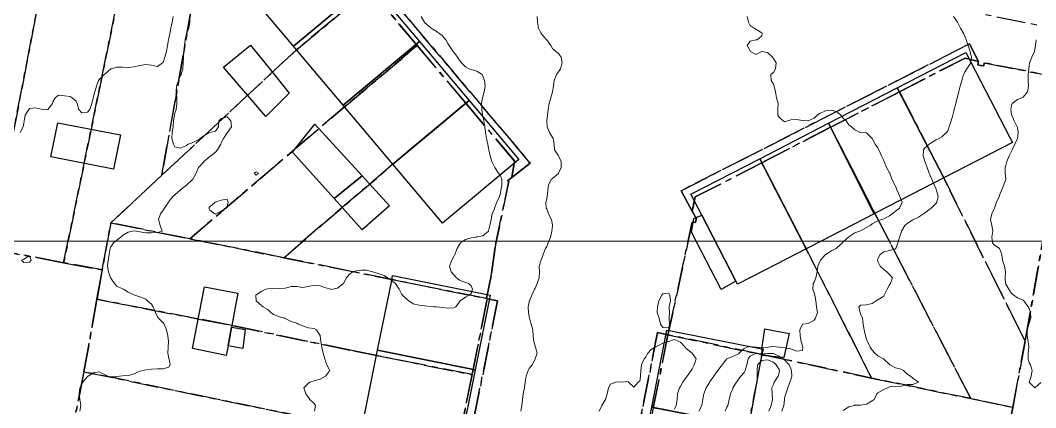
# Model space of a CAD drawing. Header units: centimetres. Extents: x 0 to 642158, y -847 to 649707.
# Drawn here: x 617573 to 617660.3, y 621473 to 621506.4 of the extents above; entities that cross this region are included whole.
import ezdxf

# ---------------------------------------------------------------- set-up
doc = ezdxf.new("R2010")
doc.units = ezdxf.units.CM
doc.header["$MEASUREMENT"] = 0
doc.linetypes.add('CENTERX2', pattern=[4, 2.5, -0.5, 0.5, -0.5])
doc.layers.add('MEV_grille', color=254, linetype='Continuous', lineweight=9)
doc.layers.add('WAL_topographie 0.5', color=253, linetype='Continuous', lineweight=20)
doc.layers.add('SPW_batiments', color=7, linetype='Continuous')
doc.layers.add('SPW_parcellaire cadastral', color=7, linetype='CENTERX2', lineweight=25, true_color=0xff0542)

# ---------------------------------------------------------------- blocks, each defined once
blk = doc.blocks.new('*U114')
at = {"layer": 'MEV_grille', "transparency": 33554687}
blk.add_lwpolyline([(-1338.461, 0), (1338.461, 0)], dxfattribs=at)
blk = doc.blocks.new('*U115')
at = {"layer": 'MEV_grille', "color": 0, "linetype": 'ByBlock', "lineweight": -2, "transparency": 16777216}
blk.add_blockref('*U114', (0, -900), dxfattribs=at)

msp = doc.modelspace()

# ---------------------------------------------------------------- linework, layer by layer
at = {"layer": 'SPW_batiments'}
for points in [[(617603.028, 621509.689), (617596.466, 621504.192), (617592.192, 621509.273), (617598.758, 621514.774), (617603.028, 621509.689)], [(617607.298, 621504.603), (617600.741, 621499.109), (617600.596, 621499.281), (617596.722, 621503.888), (617596.466, 621504.192), (617603.028, 621509.689), (617607.298, 621504.603)], [(617594.478, 621502.159), (617596.093, 621500.157), (617594.093, 621498.14), (617590.425, 621502.373), (617592.759, 621504.289), (617594.478, 621502.159)], [(617611.569, 621499.518), (617605.015, 621494.028), (617603.18, 621496.211), (617600.857, 621498.971), (617600.741, 621499.109), (617607.298, 621504.603), (617611.569, 621499.518)], [(617658.109, 621496.314), (617658.326, 621495.897), (617652.405, 621492.841), (617648.402, 621500.611), (617654.309, 621503.663), (617658.109, 621496.314)], [(617652.405, 621492.841), (617646.69, 621489.89), (617646.424, 621489.753), (617642.488, 621497.555), (617648.402, 621500.611), (617652.405, 621492.841)], [(617615.843, 621494.426), (617609.294, 621488.942), (617608.997, 621489.294), (617605.015, 621494.028), (617611.569, 621499.518), (617615.843, 621494.426)], [(617581.576, 621496.555), (617580.961, 621493.588), (617575.594, 621494.672), (617576.176, 621497.587), (617581.576, 621496.555)], [(617602.377, 621493.011), (617599.951, 621491.074), (617596.385, 621495.058), (617598.301, 621497.474), (617602.377, 621493.011)], [(617646.424, 621489.753), (617640.861, 621486.879), (617640.576, 621486.732), (617636.574, 621494.5), (617642.488, 621497.555), (617646.424, 621489.753)], [(617640.576, 621486.732), (617638.025, 621485.415), (617634.661, 621483.679), (617634.525, 621483.942), (617631.589, 621489.642), (617630.66, 621491.444), (617636.574, 621494.5), (617640.576, 621486.732)], [(617599.951, 621491.074), (617602.377, 621493.011), (617604.723, 621490.442), (617602.366, 621488.375), (617599.951, 621491.074)], [(617634.525, 621483.942), (617633.261, 621483.228), (617630.694, 621488.181), (617630.873, 621489.134), (617630.911, 621489.361), (617631.589, 621489.642), (617634.525, 621483.942)], [(617613.124, 621482.796), (617613.395, 621482.742), (617612.102, 621476.306), (617603.698, 621477.99), (617604.91, 621484.009), (617604.994, 621484.425), (617613.124, 621482.796)], [(617591.662, 621482.924), (617591.121, 621479.972), (617590.83, 621478.389), (617590.678, 621477.556), (617587.762, 621478.156), (617588.795, 621483.473), (617591.662, 621482.924)], [(617592.312, 621479.79), (617592.112, 621478.14), (617590.83, 621478.389), (617591.121, 621479.972), (617592.312, 621479.79)], [(617628.928, 621479.659), (617636.753, 621478.126), (617636.734, 621477.555), (617635.662, 621471.686), (617635.619, 621471.465), (617627.286, 621473.098), (617628.578, 621479.728), (617628.928, 621479.659)], [(617639.112, 621479.445), (617638.662, 621477.379), (617636.734, 621477.555), (617636.912, 621478.095), (617636.753, 621478.126), (617637.028, 621479.845), (617639.112, 621479.445)], [(617612.102, 621476.306), (617610.81, 621469.871), (617602.402, 621471.555), (617603.698, 621477.99), (617612.102, 621476.306)], [(617635.619, 621471.465), (617635.583, 621471.278), (617634.38, 621465.112), (617634.325, 621464.836), (617625.993, 621466.468), (617627.286, 621473.098), (617635.619, 621471.465)]]:
    msp.add_lwpolyline(points, dxfattribs=at)
at = {"layer": 'SPW_parcellaire cadastral'}
for points in [[(617577.36, 621522.982), (617576.604, 621518.887), (617575.057, 621510.821), (617570.433, 621486.718), (617563.609, 621488.002), (617567.5, 621507.684), (617568.392, 621512.192), (617569.986, 621520.255), (617570.789, 621524.32), (617577.36, 621522.982)], [(617577.36, 621522.982), (617584.09, 621521.61), (617583.248, 621517.464), (617581.599, 621509.474), (617576.687, 621485.541), (617570.433, 621486.718), (617575.057, 621510.821), (617576.604, 621518.887), (617577.36, 621522.982)], [(617576.687, 621485.541), (617581.599, 621509.474), (617583.248, 621517.464), (617584.09, 621521.61), (617590.35, 621520.335), (617589.52, 621516.185), (617587.792, 621508.172), (617585.146, 621493.083), (617580.744, 621488.975), (617580.011, 621484.916), (617576.687, 621485.541)], [(617590.35, 621520.335), (617664.181, 621505.264)], [(617589.52, 621516.185), (617597.39, 621514.516), (617597.11, 621514.296), (617597.33, 621514.026), (617597.68, 621514.306), (617597.66, 621514.506), (617598.64, 621514.306), (617603.006, 621509.119), (617596.725, 621503.889), (617585.146, 621493.083), (617587.792, 621508.172), (617589.52, 621516.185)], [(617607.11, 621504.245), (617603.006, 621509.119), (617598.64, 621514.306), (617597.66, 621514.506), (617597.63, 621514.726), (617598.72, 621515.616), (617616.822, 621494.119), (617615.243, 621492.889), (617615.482, 621494.299), (617611.284, 621499.286), (617607.11, 621504.245)], [(617608.877, 621456.578), (617614.014, 621482.258), (617613.134, 621482.438), (617613.074, 621482.448), (617613.473, 621484.408), (617613.853, 621487.089), (617614.993, 621492.569), (617614.873, 621492.598), (617615.243, 621492.889), (617616.822, 621494.119), (617598.72, 621515.616)], [(617587.538, 621487.603), (617580.744, 621488.975), (617585.146, 621493.083), (617596.725, 621503.889), (617603.006, 621509.119), (617607.11, 621504.245), (617600.86, 621498.974), (617587.538, 621487.603)], [(617670.564, 621504.013), (617669.702, 621499.957), (617668.091, 621491.945), (617663.438, 621465.643), (617659.623, 621466.441), (617657.148, 621466.959), (617658.346, 621473.07), (617659.411, 621478.777), (617661.95, 621493.139), (617663.391, 621501.294), (617664.181, 621505.264), (617670.564, 621504.013)], [(617595.617, 621485.971), (617587.538, 621487.603), (617600.86, 621498.974), (617607.11, 621504.245), (617611.284, 621499.286), (617605.016, 621494.027), (617595.617, 621485.971)], [(617663.391, 621501.294), (617655.891, 621502.753), (617655.851, 621502.513), (617655.691, 621502.543), (617655.691, 621502.513), (617655.341, 621502.583), (617655.401, 621502.873), (617655.371, 621502.943), (617654.621, 621504.393), (617629.822, 621491.74), (617630.763, 621489.981), (617631.053, 621489.451), (617631.143, 621489.43), (617631.063, 621488.99), (617630.763, 621489.04), (617628.684, 621479.33), (617627.794, 621479.52), (617622.677, 621453.82)], [(617636.749, 621494.152), (617631.023, 621491.201), (617630.763, 621489.981), (617629.822, 621491.74), (617654.621, 621504.393), (617655.371, 621502.943), (617655.401, 621502.873), (617654.251, 621503.173), (617648.604, 621500.262), (617642.68, 621497.209), (617636.749, 621494.152)], [(617659.411, 621478.777), (617652.405, 621492.839), (617648.604, 621500.262), (617654.251, 621503.173), (617655.401, 621502.873), (617655.341, 621502.583), (617655.691, 621502.513), (617655.691, 621502.543), (617655.851, 621502.513), (617655.891, 621502.753), (617663.391, 621501.294), (617661.95, 621493.139), (617659.411, 621478.777)], [(617659.411, 621478.777), (617658.346, 621473.07), (617654.727, 621473.835), (617646.491, 621489.786), (617642.68, 621497.209), (617648.604, 621500.262), (617652.405, 621492.839), (617659.411, 621478.777)], [(617595.617, 621485.971), (617605.016, 621494.027), (617611.284, 621499.286), (617615.482, 621494.299), (617615.243, 621492.889), (617614.873, 621492.598), (617614.993, 621492.569), (617613.853, 621487.089), (617613.473, 621484.408), (617613.074, 621482.448), (617605.094, 621484.057), (617595.617, 621485.971)], [(617642.68, 621497.209), (617646.491, 621489.786), (617654.727, 621473.835), (617646.193, 621475.604), (617640.576, 621486.732), (617636.749, 621494.152), (617642.68, 621497.209)], [(617630.763, 621489.981), (617631.023, 621491.201), (617636.749, 621494.152), (617640.576, 621486.732), (617646.193, 621475.604), (617636.905, 621477.597), (617628.684, 621479.33), (617630.763, 621489.04), (617631.063, 621488.99), (617631.143, 621489.43), (617631.053, 621489.451), (617630.763, 621489.981)], [(617595.617, 621485.971), (617605.094, 621484.057), (617613.074, 621482.448), (617613.134, 621482.438), (617611.825, 621475.898), (617603.785, 621477.507), (617601.615, 621477.937), (617591.045, 621480.156), (617588.325, 621480.686), (617579.554, 621482.384), (617580.011, 621484.916), (617580.744, 621488.975), (617587.538, 621487.603), (617595.617, 621485.971)], [(617570.433, 621486.718), (617576.687, 621485.541), (617580.011, 621484.916), (617579.554, 621482.384), (617578.435, 621476.144), (617577.164, 621469.687), (617575.759, 621462.118), (617575.428, 621460.38), (617574.132, 621453.589), (617573.094, 621447.454), (617572.364, 621444.35)], [(617578.435, 621476.144), (617579.554, 621482.384), (617588.325, 621480.686), (617591.045, 621480.156), (617601.615, 621477.937), (617603.785, 621477.507), (617611.825, 621475.898), (617610.556, 621469.598), (617602.562, 621471.2), (617600.355, 621471.637), (617597.955, 621472.117), (617578.435, 621476.144)], [(617613.134, 621482.438), (617614.014, 621482.258), (617608.877, 621456.578), (617607.977, 621456.758), (617609.321, 621463.452), (617610.556, 621469.598), (617611.825, 621475.898), (617613.134, 621482.438)], [(617623.547, 621453.65), (617622.677, 621453.82), (617627.794, 621479.52), (617628.684, 621479.33), (617627.422, 621473.022), (617626.105, 621466.44), (617624.858, 621460.204), (617623.547, 621453.65)], [(617658.346, 621473.07), (617657.148, 621466.959), (617635.619, 621471.464), (617627.422, 621473.022), (617628.684, 621479.33), (617636.905, 621477.597), (617646.193, 621475.604), (617654.727, 621473.835), (617658.346, 621473.07)], [(617577.164, 621469.687), (617578.435, 621476.144), (617597.955, 621472.117), (617600.355, 621471.637), (617602.562, 621471.2), (617610.556, 621469.598), (617609.321, 621463.452), (617601.359, 621465.068), (617577.164, 621469.687)]]:
    msp.add_lwpolyline(points, dxfattribs=at)
at = {"layer": 'WAL_topographie 0.5'}
for points in [[(617586.106, 621506.75), (617586.012, 621506.25), (617585.909, 621505.75), (617585.808, 621505.25), (617585.75, 621504.89), (617585.719, 621504.75), (617585.625, 621504.25), (617585.523, 621503.75), (617585.391, 621503.25), (617585.25, 621502.799), (617585.185, 621502.75), (617584.75, 621502.451), (617584.25, 621502.564), (617583.75, 621502.625), (617583.25, 621502.537), (617582.75, 621502.419), (617582.25, 621502.371), (617581.75, 621502.377), (617581.25, 621502.373), (617580.813, 621502.25), (617580.75, 621502.23), (617580.25, 621501.811), (617580.181, 621501.75), (617579.75, 621501.31), (617579.691, 621501.25), (617579.5, 621500.75), (617579.369, 621500.25), (617579.25, 621499.837), (617579.221, 621499.75), (617579.117, 621499.25), (617578.937, 621498.75), (617578.75, 621498.5), (617578.25, 621498.454), (617577.99, 621498.75), (617577.845, 621499.25), (617577.75, 621499.47), (617577.432, 621499.75), (617577.25, 621499.868), (617576.75, 621499.923), (617576.25, 621499.972), (617575.942, 621499.75), (617575.75, 621499.393), (617575.727, 621499.25), (617575.338, 621498.75), (617575.25, 621498.718), (617574.95, 621498.75), (617574.75, 621498.765), (617574.25, 621498.875), (617573.75, 621498.823), (617573.679, 621498.75), (617573.388, 621498.25), (617573.289, 621497.75), (617573.25, 621497.531), (617573.199, 621497.25), (617572.936, 621496.75)], [(617587.544, 621506.75), (617587.548, 621506.25), (617587.446, 621505.75), (617587.25, 621505.25), (617587.25, 621505.25), (617587.152, 621504.75), (617587.093, 621504.25), (617587.029, 621503.75), (617586.99, 621503.25), (617586.978, 621502.75), (617586.929, 621502.25), (617586.786, 621501.75), (617586.75, 621501.679), (617586.579, 621501.25), (617586.384, 621500.75), (617586.363, 621500.25), (617586.426, 621499.75), (617586.418, 621499.25), (617586.354, 621498.75), (617586.25, 621498.417), (617586.213, 621498.25), (617586.131, 621497.75), (617586.1, 621497.25), (617586.032, 621496.75), (617585.997, 621496.25), (617586.138, 621495.75), (617586.25, 621495.526), (617586.75, 621495.4), (617587.25, 621495.637), (617587.402, 621495.75), (617587.75, 621495.881), (617588.25, 621496.131), (617588.435, 621496.25), (617588.75, 621496.474), (617589.25, 621496.75), (617589.25, 621496.75), (617589.75, 621496.875), (617590.011, 621497.25), (617590.036, 621497.75), (617590.25, 621497.964), (617590.75, 621498.1), (617591.068, 621497.75), (617591.125, 621497.25), (617590.775, 621496.75), (617590.75, 621496.721), (617590.442, 621496.25), (617590.25, 621495.865), (617590.212, 621495.75), (617589.93, 621495.25), (617589.75, 621495.066), (617589.353, 621494.75), (617589.25, 621494.676), (617588.761, 621494.25), (617588.75, 621494.238), (617588.285, 621493.75), (617588.25, 621493.685), (617588.094, 621493.25), (617587.799, 621492.75), (617587.75, 621492.691), (617587.285, 621492.25), (617587.25, 621492.221), (617586.75, 621491.813), (617586.675, 621491.75), (617586.25, 621491.394), (617586.07, 621491.25), (617585.75, 621490.814), (617585.694, 621490.75), (617585.354, 621490.25), (617585.25, 621490.054), (617585.014, 621489.75), (617584.859, 621489.25), (617584.984, 621488.75), (617585.15, 621488.25), (617584.75, 621488.132), (617584.25, 621488.101), (617583.75, 621488.11), (617583.25, 621488.19), (617582.917, 621488.25), (617582.75, 621488.293), (617582.604, 621488.25), (617582.25, 621488.163), (617581.75, 621487.871), (617581.597, 621487.75), (617581.25, 621487.479), (617580.988, 621487.25), (617580.75, 621486.905), (617580.68, 621486.75), (617580.609, 621486.25), (617580.526, 621485.75), (617580.455, 621485.25), (617580.531, 621484.75), (617580.727, 621484.25), (617580.75, 621484.2), (617581.062, 621483.75), (617581.25, 621483.529), (617581.75, 621483.29), (617581.836, 621483.25), (617582.25, 621483.008), (617582.75, 621482.769), (617582.8, 621482.75), (617583.25, 621482.598), (617583.75, 621482.385), (617583.906, 621482.25), (617584.25, 621481.958), (617584.386, 621481.75), (617584.596, 621481.25), (617584.75, 621480.882), (617584.852, 621480.75), (617585.25, 621480.361), (617585.336, 621480.25), (617585.542, 621479.75), (617585.656, 621479.25), (617585.717, 621478.75), (617585.668, 621478.25), (617585.645, 621477.75), (617585.75, 621477.3), (617585.764, 621477.25), (617585.838, 621476.75), (617585.75, 621476.536), (617585.25, 621476.387), (617584.75, 621476.406), (617584.25, 621476.363), (617583.75, 621476.297), (617583.55, 621476.25), (617583.25, 621476.196), (617582.75, 621475.972), (617582.25, 621475.815), (617581.75, 621475.799), (617581.487, 621475.75), (617581.25, 621475.718), (617580.75, 621475.697), (617580.49, 621475.75), (617580.25, 621475.883), (617579.75, 621476.132), (617579.25, 621476.045), (617578.792, 621475.75), (617578.75, 621475.731), (617578.349, 621475.25), (617578.25, 621475.097), (617578.092, 621474.75), (617578.012, 621474.25), (617578.082, 621473.75), (617578.166, 621473.25), (617578.077, 621472.75)], [(617607.439, 621506.75), (617607.723, 621506.25), (617607.75, 621506.21), (617608.25, 621505.802), (617608.313, 621505.75), (617608.75, 621505.485), (617609.066, 621505.25), (617609.25, 621505.127), (617609.577, 621504.75), (617609.75, 621504.428), (617609.868, 621504.25), (617610.202, 621503.75), (617610.25, 621503.687), (617610.573, 621503.25), (617610.75, 621502.994), (617610.919, 621502.75), (617611.25, 621502.414), (617611.578, 621502.25), (617611.75, 621502.185), (617612.25, 621502.055), (617612.685, 621501.75), (617612.75, 621501.615), (617612.906, 621501.25), (617612.958, 621500.75), (617612.87, 621500.25), (617612.75, 621499.825), (617612.732, 621499.75), (617612.649, 621499.25), (617612.662, 621498.75), (617612.737, 621498.25), (617612.75, 621498.185), (617612.825, 621497.75), (617612.912, 621497.25), (617612.996, 621496.75), (617613.082, 621496.25), (617613.174, 621495.75), (617613.25, 621495.375), (617613.275, 621495.25), (617613.39, 621494.75), (617613.54, 621494.25), (617613.75, 621493.794), (617613.772, 621493.75), (617614.113, 621493.25), (617614.25, 621493.073), (617614.381, 621492.75), (617614.392, 621492.25), (617614.303, 621491.75), (617614.25, 621491.422), (617614.193, 621491.25), (617613.968, 621490.75), (617613.769, 621490.25), (617613.75, 621490.175), (617613.543, 621489.75), (617613.458, 621489.25), (617613.368, 621488.75), (617613.25, 621488.281), (617613.231, 621488.25), (617612.75, 621487.845), (617612.25, 621487.758), (617612.204, 621487.75), (617611.75, 621487.692), (617611.25, 621487.527), (617610.84, 621487.25), (617610.75, 621487.095), (617610.55, 621486.75), (617610.348, 621486.25), (617610.25, 621486.083), (617610.077, 621485.75), (617609.898, 621485.25), (617610.037, 621484.75), (617610.25, 621484.505), (617610.495, 621484.25), (617610.75, 621484.027), (617611.25, 621483.848), (617611.517, 621483.75), (617611.75, 621483.55), (617611.874, 621483.25), (617611.75, 621482.9), (617611.589, 621482.75), (617611.25, 621482.583), (617610.808, 621482.25), (617610.75, 621482.174), (617610.424, 621481.75), (617610.25, 621481.638), (617609.75, 621481.632), (617609.25, 621481.685), (617608.75, 621481.731), (617608.536, 621481.75), (617608.25, 621481.775), (617607.75, 621481.825), (617607.25, 621481.868), (617606.75, 621481.988), (617606.375, 621482.25), (617606.25, 621482.356), (617605.848, 621482.75), (617605.75, 621482.846), (617605.562, 621483.25), (617605.25, 621483.743), (617605.246, 621483.75), (617604.75, 621484.121), (617604.542, 621484.25), (617604.25, 621484.423), (617603.75, 621484.602), (617603.286, 621484.75), (617603.25, 621484.762), (617602.75, 621484.889), (617602.25, 621484.898), (617601.75, 621484.822), (617601.573, 621484.75), (617601.25, 621484.535), (617601.016, 621484.25), (617600.75, 621483.755), (617600.744, 621483.75), (617600.25, 621483.355), (617599.824, 621483.25), (617599.75, 621483.226), (617599.67, 621483.25), (617599.25, 621483.378), (617598.75, 621483.553), (617598.25, 621483.599), (617597.75, 621483.491), (617597.25, 621483.41), (617596.75, 621483.479), (617596.25, 621483.495), (617595.75, 621483.35), (617595.25, 621483.29), (617594.75, 621483.313), (617594.25, 621483.291), (617594.094, 621483.25), (617593.75, 621483.093), (617593.25, 621482.764), (617593.234, 621482.75), (617593.25, 621482.251), (617593.25, 621482.25), (617593.75, 621481.817), (617593.838, 621481.75), (617594.25, 621481.517), (617594.526, 621481.25), (617594.75, 621481.064), (617595.25, 621480.887), (617595.729, 621480.75), (617595.75, 621480.743), (617596.25, 621480.488), (617596.75, 621480.32), (617596.856, 621480.25), (617597.25, 621480.091), (617597.75, 621479.919), (617598.25, 621479.875), (617598.453, 621479.75), (617598.75, 621479.272), (617598.755, 621479.25), (617598.818, 621478.75), (617598.908, 621478.25), (617599.028, 621477.75), (617599.156, 621477.25), (617599.25, 621476.967), (617599.339, 621476.75), (617599.591, 621476.25), (617599.25, 621475.783), (617599.219, 621475.75), (617598.75, 621475.496), (617598.25, 621475.37), (617597.875, 621475.25), (617597.75, 621475.17), (617597.346, 621474.75), (617597.536, 621474.25), (617597.75, 621473.916), (617597.875, 621473.75), (617598.25, 621473.404), (617598.353, 621473.25), (617598.277, 621472.75)], [(617617.436, 621506.75), (617617.455, 621506.25), (617617.542, 621505.75), (617617.75, 621505.347), (617617.792, 621505.25), (617618.244, 621504.75), (617618.25, 621504.742), (617618.59, 621504.25), (617618.75, 621503.991), (617619.048, 621503.75), (617619.25, 621503.564), (617619.489, 621503.25), (617619.592, 621502.75), (617619.429, 621502.25), (617619.25, 621501.99), (617619.104, 621501.75), (617618.887, 621501.25), (617618.821, 621500.75), (617618.75, 621500.292), (617618.743, 621500.25), (617618.611, 621499.75), (617618.474, 621499.25), (617618.375, 621498.75), (617618.304, 621498.25), (617618.25, 621497.75), (617618.279, 621497.25), (617618.481, 621496.75), (617618.75, 621496.336), (617618.793, 621496.25), (617618.883, 621495.75), (617618.926, 621495.25), (617619.25, 621494.75), (617619.25, 621494.75), (617619.485, 621494.25), (617619.5, 621493.75), (617619.263, 621493.25), (617619.25, 621493.23), (617618.75, 621492.808), (617618.659, 621492.75), (617618.403, 621492.25), (617618.346, 621491.75), (617618.281, 621491.25), (617618.25, 621491.05), (617618.163, 621490.75), (617618.207, 621490.25), (617618.25, 621490.187), (617618.417, 621489.75), (617618.662, 621489.25), (617618.75, 621488.796), (617618.756, 621488.75), (617618.75, 621488.704), (617618.683, 621488.25), (617618.561, 621487.75), (617618.383, 621487.25), (617618.25, 621486.927), (617618.153, 621486.75), (617617.955, 621486.25), (617617.758, 621485.75), (617617.75, 621485.713), (617617.61, 621485.25), (617617.626, 621484.75), (617617.593, 621484.25), (617617.419, 621483.75), (617617.25, 621483.345), (617617.204, 621483.25), (617616.965, 621482.75), (617616.765, 621482.25), (617616.75, 621482.182), (617616.656, 621481.75), (617616.674, 621481.25), (617616.75, 621480.869), (617616.776, 621480.75), (617616.919, 621480.25), (617617.046, 621479.75), (617617.096, 621479.25), (617617.138, 621478.75), (617617.25, 621478.341), (617617.287, 621478.25), (617617.427, 621477.75), (617617.264, 621477.25), (617617.25, 621477.235), (617616.984, 621476.75), (617616.75, 621476.428), (617616.658, 621476.25), (617616.483, 621475.75), (617616.405, 621475.25), (617616.328, 621474.75), (617616.25, 621474.375), (617616.229, 621474.25), (617616.164, 621473.75), (617616.103, 621473.25), (617616.026, 621472.75)], [(617635.5, 621506.75), (617635.617, 621506.25), (617635.75, 621505.983), (617636.1, 621505.75), (617636.25, 621505.671), (617636.75, 621505.341), (617636.798, 621505.25), (617636.75, 621505.083), (617636.35, 621504.75), (617636.25, 621504.734), (617635.75, 621504.631), (617635.483, 621504.25), (617635.75, 621503.779), (617635.783, 621503.75), (617636.25, 621503.47), (617636.75, 621503.75), (617636.75, 621503.75), (617636.75, 621503.75), (617637.25, 621503.658), (617637.675, 621503.25), (617637.75, 621503.137), (617638, 621502.75), (617637.941, 621502.25), (617637.75, 621501.925), (617637.544, 621501.75), (617637.568, 621501.25), (617637.75, 621500.917), (617637.815, 621500.75), (617637.921, 621500.25), (617638.01, 621499.75), (617638.162, 621499.25), (617638.131, 621498.75), (617638.13, 621498.25), (617638.25, 621498.073), (617638.594, 621497.75), (617638.75, 621497.679), (617638.958, 621497.75), (617639.25, 621497.842), (617639.75, 621497.884), (617640.25, 621497.801), (617640.75, 621497.75), (617641.25, 621498.006), (617641.518, 621498.25), (617641.75, 621498.386), (617642.25, 621498.61), (617642.75, 621498.694), (617643.25, 621498.531), (617643.552, 621498.25), (617643.75, 621498.006), (617644.006, 621497.75), (617644.25, 621497.422), (617644.479, 621497.25), (617644.75, 621496.99), (617645.25, 621496.75), (617645.251, 621496.75), (617645.75, 621496.721), (617646.25, 621496.25), (617646.25, 621496.25), (617646.506, 621495.75), (617646.75, 621495.426), (617646.825, 621495.25), (617647.049, 621494.75), (617647.25, 621494.353), (617647.287, 621494.25), (617647.487, 621493.75), (617647.75, 621493.273), (617647.76, 621493.25), (617647.957, 621492.75), (617648.194, 621492.25), (617648.25, 621492.145), (617648.415, 621491.75), (617648.625, 621491.25), (617648.75, 621490.95), (617648.82, 621490.75), (617648.75, 621490.55), (617648.617, 621490.25), (617648.25, 621489.994), (617647.971, 621489.75), (617647.75, 621489.576), (617647.25, 621489.311), (617647.06, 621489.25), (617646.75, 621489.147), (617646.25, 621488.878), (617646.093, 621488.75), (617645.75, 621488.565), (617645.25, 621488.299), (617645.164, 621488.25), (617644.75, 621488.115), (617644.25, 621487.778), (617644.215, 621487.75), (617643.75, 621487.324), (617643.691, 621487.25), (617643.25, 621486.837), (617643.164, 621486.75), (617642.75, 621486.574), (617642.26, 621486.25), (617642.25, 621486.243), (617641.811, 621485.75), (617641.75, 621485.635), (617641.57, 621485.25), (617641.507, 621484.75), (617641.415, 621484.25), (617641.25, 621483.868), (617641.189, 621483.75), (617641.158, 621483.25), (617641.25, 621482.953), (617641.332, 621482.75), (617641.41, 621482.25), (617641.472, 621481.75), (617641.562, 621481.25), (617641.385, 621480.75), (617641.25, 621480.602), (617640.75, 621480.301), (617640.25, 621480.25), (617640.25, 621480.25), (617640.041, 621479.75), (617640.06, 621479.25), (617640.13, 621478.75), (617640.25, 621478.375), (617640.292, 621478.25), (617640.25, 621477.964), (617639.75, 621477.911), (617639.25, 621478.123), (617638.75, 621478.195), (617638.264, 621478.25), (617638.25, 621478.253), (617637.75, 621478.322), (617637.295, 621478.25), (617637.25, 621478.247), (617636.75, 621478.213), (617636.305, 621478.25), (617636.25, 621478.26), (617635.75, 621478.331), (617635.506, 621478.25), (617635.25, 621478.155), (617634.796, 621477.75), (617634.75, 621477.685), (617634.25, 621477.468), (617633.75, 621477.258), (617633.741, 621477.25), (617633.341, 621476.75), (617633.25, 621476.625), (617632.977, 621476.25), (617632.75, 621475.937), (617632.614, 621475.75), (617632.261, 621475.25), (617632.25, 621475.231), (617631.964, 621474.75), (617631.773, 621474.25), (617631.75, 621474.121), (617631.686, 621473.75), (617631.582, 621473.25), (617631.33, 621472.75)], [(617653.254, 621506.75), (617653.592, 621506.25), (617653.75, 621505.98), (617653.86, 621505.75), (617654.127, 621505.25), (617654.25, 621504.97), (617654.348, 621504.75), (617654.516, 621504.25), (617654.684, 621503.75), (617654.75, 621503.46), (617654.802, 621503.25), (617654.75, 621502.844), (617654.735, 621502.75), (617654.384, 621502.25), (617654.25, 621502.023), (617654.101, 621501.75), (617653.962, 621501.25), (617653.837, 621500.75), (617653.75, 621500.429), (617653.702, 621500.25), (617653.577, 621499.75), (617653.452, 621499.25), (617653.317, 621498.75), (617653.25, 621498.481), (617653.191, 621498.25), (617653.052, 621497.75), (617652.879, 621497.25), (617652.75, 621496.891), (617652.64, 621496.75), (617652.25, 621496.378), (617652, 621496.25), (617651.75, 621496.122), (617651.25, 621495.81), (617651.157, 621495.75), (617650.75, 621495.417), (617650.66, 621495.25), (617650.649, 621494.75), (617650.75, 621494.385), (617650.787, 621494.25), (617650.976, 621493.75), (617651.167, 621493.25), (617651.25, 621493.05), (617651.375, 621492.75), (617651.592, 621492.25), (617651.75, 621491.87), (617651.8, 621491.75), (617651.94, 621491.25), (617651.817, 621490.75), (617651.75, 621490.68), (617651.336, 621490.25), (617651.25, 621490.18), (617650.75, 621489.806), (617650.669, 621489.75), (617650.25, 621489.455), (617649.798, 621489.25), (617649.75, 621489.22), (617649.25, 621488.906), (617649.076, 621488.75), (617648.788, 621488.25), (617648.75, 621488.132), (617648.599, 621487.75), (617648.464, 621487.25), (617648.275, 621486.75), (617648.25, 621486.727), (617647.75, 621486.605), (617647.25, 621486.485), (617646.931, 621486.25), (617646.75, 621485.868), (617646.717, 621485.75), (617646.75, 621485.65), (617646.95, 621485.25), (617647.25, 621484.95), (617647.517, 621484.75), (617647.75, 621484.524), (617648, 621484.25), (617647.833, 621483.75), (617647.75, 621483.625), (617647.541, 621483.25), (617647.282, 621482.75), (617647.25, 621482.659), (617646.75, 621482.355), (617646.607, 621482.25), (617646.25, 621482.023), (617645.75, 621481.905), (617645.25, 621481.867), (617645.115, 621481.75), (617645.214, 621481.25), (617645.25, 621481.136), (617645.41, 621480.75), (617645.475, 621480.25), (617645.563, 621479.75), (617645.685, 621479.25), (617645.75, 621478.93), (617645.844, 621478.75), (617646.09, 621478.25), (617646.25, 621478), (617646.49, 621477.75), (617646.75, 621477.505), (617647.217, 621477.25), (617647.25, 621477.224), (617647.75, 621476.764), (617647.767, 621476.75), (617648.25, 621476.486), (617648.75, 621476.381), (617648.954, 621476.25), (617649.25, 621475.93), (617649.55, 621475.75), (617649.75, 621475.6), (617650.25, 621475.25), (617650.25, 621475.25), (617650.25, 621475.25), (617649.75, 621475.044), (617649.25, 621475.06), (617648.75, 621474.914), (617648.25, 621474.881), (617647.75, 621474.859), (617647.558, 621474.75), (617647.25, 621474.602), (617646.75, 621474.337), (617646.654, 621474.25), (617646.417, 621473.75), (617646.25, 621473.63), (617645.75, 621473.343), (617645.25, 621473.256), (617644.75, 621473.255), (617644.724, 621473.25), (617644.25, 621473.135), (617643.75, 621472.801)], [(617660.353, 621504.75), (617660.307, 621504.25), (617660.25, 621503.938), (617660.208, 621503.75), (617659.976, 621503.25), (617659.793, 621502.75), (617659.75, 621502.536), (617659.722, 621502.25), (617659.68, 621501.75), (617659.678, 621501.25), (617659.706, 621500.75), (617659.61, 621500.25), (617659.25, 621499.796), (617659.125, 621499.75), (617658.75, 621499.603), (617658.3, 621499.25), (617658.25, 621499.083), (617658.191, 621498.75), (617658.25, 621498.306), (617658.257, 621498.25), (617658.47, 621497.75), (617658.73, 621497.25), (617658.75, 621497.179), (617658.801, 621496.75), (617658.75, 621496.25), (617658.75, 621496.25), (617658.527, 621495.75), (617658.298, 621495.25), (617658.25, 621495.156), (617658.049, 621494.75), (617657.852, 621494.25), (617657.75, 621493.906), (617657.698, 621493.75), (617657.698, 621493.25), (617657.744, 621492.75), (617657.591, 621492.25), (617657.388, 621491.75), (617657.25, 621491.417), (617657.171, 621491.25), (617656.938, 621490.75), (617656.768, 621490.25), (617656.75, 621490.192), (617656.548, 621489.75), (617656.437, 621489.25), (617656.55, 621488.75), (617656.648, 621488.25), (617656.561, 621487.75), (617656.614, 621487.25), (617656.75, 621487.083), (617657.204, 621486.75), (617657.25, 621486.694), (617657.402, 621486.25), (617657.468, 621485.75), (617657.632, 621485.25), (617657.725, 621484.75), (617657.696, 621484.25), (617657.727, 621483.75), (617657.75, 621483.679), (617658, 621483.25), (617658.25, 621482.897), (617658.438, 621482.75), (617658.75, 621482.523), (617659.25, 621482.301), (617659.292, 621482.25), (617659.66, 621481.75), (617659.75, 621481.599), (617659.867, 621481.25), (617659.912, 621480.75), (617659.75, 621480.293), (617659.736, 621480.25), (617659.576, 621479.75), (617659.583, 621479.25), (617659.683, 621478.75), (617659.731, 621478.25), (617659.666, 621477.75), (617659.669, 621477.25), (617659.75, 621476.917), (617659.862, 621476.75), (617660.022, 621476.25), (617659.926, 621475.75), (617659.75, 621475.25), (617660.25, 621474.766), (617660.75, 621475.21)], [(617593.464, 621493.25), (617593.25, 621493.077), (617593.089, 621493.25), (617593.25, 621493.362), (617593.464, 621493.25)], [(617589.781, 621489.75), (617589.75, 621489.738), (617589.694, 621489.75), (617589.25, 621490.058), (617589.174, 621490.25), (617589.25, 621490.35), (617589.726, 621490.75), (617589.75, 621490.759), (617590.25, 621490.917), (617590.75, 621491), (617590.84, 621490.75), (617590.75, 621490.4), (617590.682, 621490.25), (617590.25, 621489.971), (617589.781, 621489.75)], [(617573.903, 621485.75), (617573.75, 621485.593), (617573.25, 621485.563), (617573.063, 621485.75), (617573.25, 621485.833), (617573.75, 621486.143), (617573.903, 621485.75)], [(617628.804, 621480.25), (617628.75, 621479.917), (617628.25, 621479.958), (617628.031, 621480.25), (617627.923, 621480.75), (617627.764, 621481.25), (617627.778, 621481.75), (617627.891, 621482.25), (617628.162, 621482.75), (617628.25, 621482.857), (617628.75, 621482.917), (617628.846, 621482.75), (617628.898, 621482.25), (617628.797, 621481.75), (617628.811, 621481.25), (617628.787, 621480.75), (617628.804, 621480.25)], [(617622.75, 621472.75), (617623, 621473.25), (617623.25, 621473.677), (617623.295, 621473.75), (617623.455, 621474.25), (617623.572, 621474.75), (617623.75, 621475.078), (617624.208, 621475.25), (617624.25, 621475.266), (617624.75, 621475.25), (617625.25, 621475.292), (617625.286, 621475.25), (617625.75, 621474.817), (617626.132, 621475.25), (617626.25, 621475.345), (617626.313, 621475.75), (617626.345, 621476.25), (617626.394, 621476.75), (617626.635, 621477.25), (617626.75, 621477.38), (617626.96, 621477.75), (617627.25, 621478.059), (617627.58, 621478.25), (617627.75, 621478.341), (617628.25, 621478.601), (617628.731, 621478.75), (617628.75, 621478.765), (617629.25, 621478.912), (617629.611, 621478.75), (617629.75, 621478.697), (617630.162, 621478.25), (617630.25, 621478.156), (617630.75, 621477.759), (617630.763, 621477.75), (617631.101, 621477.25), (617630.948, 621476.75), (617630.75, 621476.408), (617630.665, 621476.25), (617630.329, 621475.75), (617630.25, 621475.64), (617629.974, 621475.25), (617629.75, 621474.882), (617629.671, 621474.75), (617629.515, 621474.25), (617629.477, 621473.75), (617629.38, 621473.25), (617629.25, 621472.93)], [(617638.483, 621472.75), (617638.657, 621473.25), (617638.715, 621473.75), (617638.75, 621474), (617638.815, 621474.25), (617638.996, 621474.75), (617639.177, 621475.25), (617639.25, 621475.48), (617639.337, 621475.75), (617639.321, 621476.25), (617639.25, 621476.404), (617639.112, 621476.75), (617638.75, 621477.151), (617638.644, 621477.25), (617638.25, 621477.494), (617637.75, 621477.703), (617637.25, 621477.727), (617636.75, 621477.699), (617636.25, 621477.707), (617635.75, 621477.498), (617635.585, 621477.25), (617635.481, 621476.75), (617635.326, 621476.25), (617635.25, 621476.078), (617634.942, 621475.75), (617634.75, 621475.498), (617634.567, 621475.25), (617634.276, 621474.75), (617634.25, 621474.686), (617634.074, 621474.25), (617633.941, 621473.75), (617633.82, 621473.25), (617633.75, 621473.086), (617633.607, 621472.75)], [(617637.353, 621472.75), (617637.571, 621473.25), (617637.685, 621473.75), (617637.64, 621474.25), (617637.627, 621474.75), (617637.75, 621475.034), (617637.823, 621475.25), (617638.153, 621475.75), (617638.25, 621476.041), (617638.29, 621476.25), (617638.25, 621476.332), (617637.99, 621476.75), (617637.75, 621476.957), (617637.25, 621477.169), (617636.75, 621477.104), (617636.381, 621476.75), (617636.36, 621476.25), (617636.364, 621475.75), (617636.343, 621475.25), (617636.25, 621474.919), (617636.212, 621474.75), (617636.095, 621474.25), (617636.024, 621473.75), (617635.953, 621473.25), (617635.791, 621472.75)]]:
    msp.add_lwpolyline(points, dxfattribs=at)

# ---------------------------------------------------------------- block references
at = {"layer": 'MEV_grille', "transparency": 33554687}
msp.add_blockref('*U115', (616669.481, 622387.381), dxfattribs=at)

doc.saveas('drawing.dxf')
